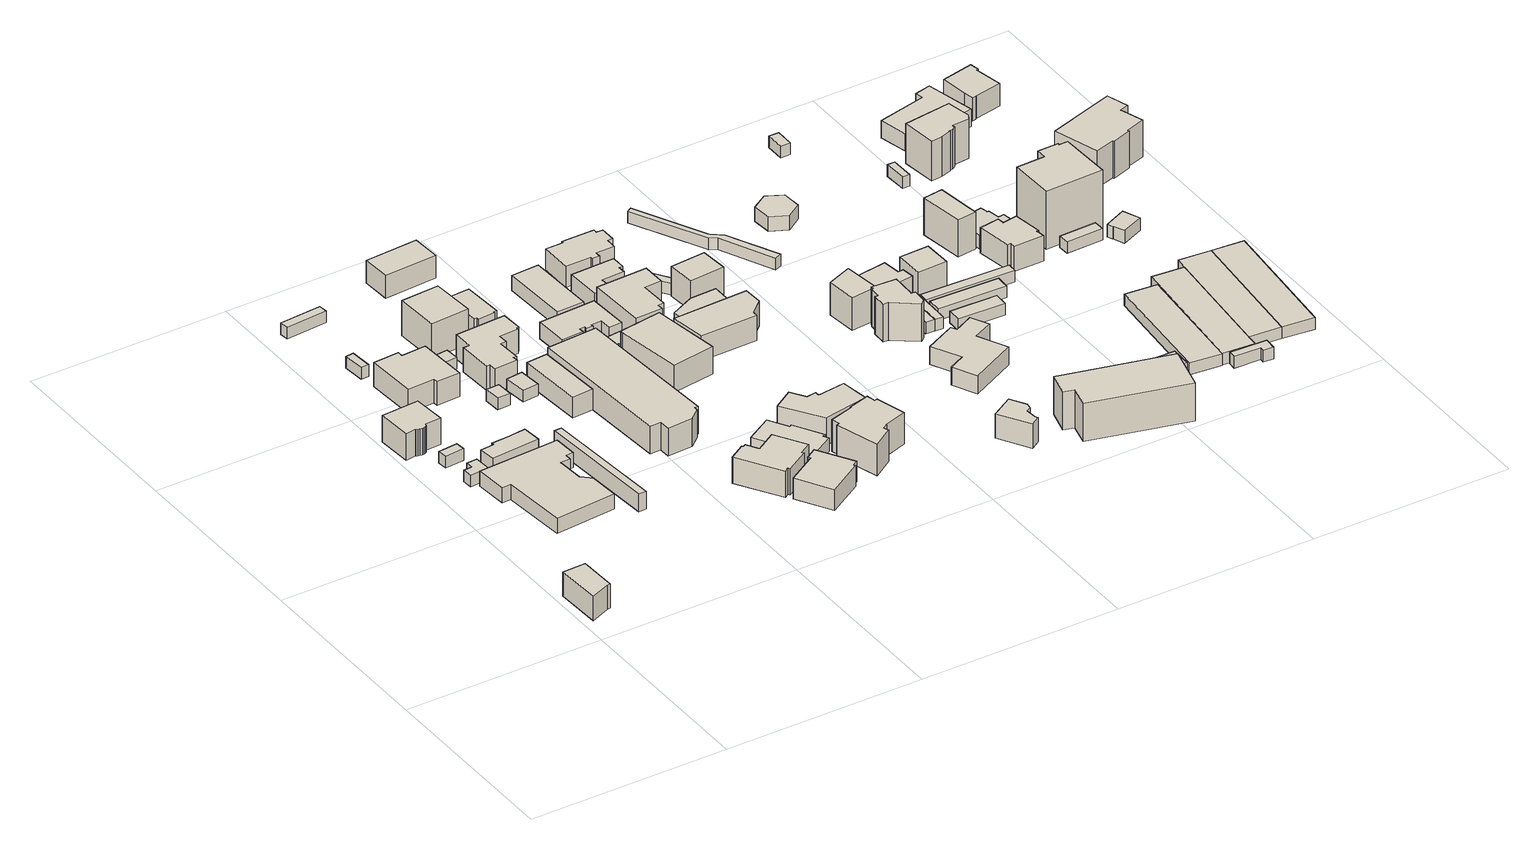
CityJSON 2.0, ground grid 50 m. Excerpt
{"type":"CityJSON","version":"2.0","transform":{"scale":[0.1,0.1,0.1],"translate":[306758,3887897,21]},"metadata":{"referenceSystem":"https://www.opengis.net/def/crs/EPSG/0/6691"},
"CityObjects":{
"building1":{"type":"Building","attributes":{"class":"3001","measuredHeight":2,"BuildingIDAttribute.prefecture":"22","BuildingIDAttribute.city":"22203","BuildingDetailAttribute.surveyYear":2015},"geometry":[{"type":"Solid","lod":"1","boundaries":[[[[0,1,2,3,4]],[[3,5,6,4]],[[2,7,5,3]],[[1,8,7,2]],[[0,9,8,1]],[[4,6,9,0]],[[5,7,8,9,6]]]]}]},
"building2":{"type":"Building","attributes":{"class":"3003","measuredHeight":2,"BuildingIDAttribute.prefecture":"22","BuildingIDAttribute.city":"22203","BuildingDetailAttribute.surveyYear":2015},"geometry":[{"type":"Solid","lod":"1","boundaries":[[[[10,11,12,13,14,15]],[[14,16,17,15]],[[13,18,16,14]],[[12,19,18,13]],[[11,20,19,12]],[[10,21,20,11]],[[15,17,21,10]],[[16,18,19,20,21,17]]]]}]},
"building3":{"type":"Building","attributes":{"class":"3001","measuredHeight":2,"BuildingIDAttribute.prefecture":"22","BuildingIDAttribute.city":"22203","BuildingDetailAttribute.surveyYear":2015},"geometry":[{"type":"Solid","lod":"1","boundaries":[[[[22,23,24,25,26,27,28,29,30,31,32,33,34]],[[33,35,36,34]],[[32,37,35,33]],[[31,38,37,32]],[[30,39,38,31]],[[29,40,39,30]],[[28,41,40,29]],[[27,42,41,28]],[[26,43,42,27]],[[25,44,43,26]],[[24,45,44,25]],[[23,46,45,24]],[[22,47,46,23]],[[34,36,47,22]],[[35,37,38,39,40,41,42,43,44,45,46,47,36]]]]}]},
"building4":{"type":"Building","attributes":{"class":"3003","measuredHeight":2,"BuildingIDAttribute.prefecture":"22","BuildingIDAttribute.city":"22203","BuildingDetailAttribute.surveyYear":2015},"geometry":[{"type":"Solid","lod":"1","boundaries":[[[[48,49,50,51]],[[50,52,53,51]],[[49,54,52,50]],[[48,55,54,49]],[[51,53,55,48]],[[52,54,55,53]]]]}]},
"building5":{"type":"Building","attributes":{"class":"3001","measuredHeight":2,"BuildingIDAttribute.prefecture":"22","BuildingIDAttribute.city":"22203","BuildingDetailAttribute.surveyYear":2015},"geometry":[{"type":"Solid","lod":"1","boundaries":[[[[56,57,58,59,60,61,62,63,64,65,66,67]],[[66,68,69,67]],[[65,70,68,66]],[[64,71,70,65]],[[63,72,71,64]],[[62,73,72,63]],[[61,74,73,62]],[[60,75,74,61]],[[59,76,75,60]],[[58,77,76,59]],[[57,78,77,58]],[[56,79,78,57]],[[67,69,79,56]],[[68,70,71,72,73,74,75,76,77,78,79,69]]]]}]},
"building6":{"type":"Building","attributes":{"class":"3001","measuredHeight":2,"BuildingIDAttribute.prefecture":"22","BuildingIDAttribute.city":"22203","BuildingDetailAttribute.surveyYear":2015},"geometry":[{"type":"Solid","lod":"1","boundaries":[[[[80,81,82,83,84,85,86,87]],[[86,88,89,87]],[[85,90,88,86]],[[84,91,90,85]],[[83,92,91,84]],[[82,93,92,83]],[[81,94,93,82]],[[80,95,94,81]],[[87,89,95,80]],[[88,90,91,92,93,94,95,89]]]]}]},
"building7":{"type":"Building","attributes":{"class":"3003","measuredHeight":2,"BuildingIDAttribute.prefecture":"22","BuildingIDAttribute.city":"22203","BuildingDetailAttribute.surveyYear":2015},"geometry":[{"type":"Solid","lod":"1","boundaries":[[[[96,97,98,99]],[[98,100,101,99]],[[97,102,100,98]],[[96,103,102,97]],[[99,101,103,96]],[[100,102,103,101]]]]}]},
"building8":{"type":"Building","attributes":{"class":"3001","measuredHeight":2,"BuildingIDAttribute.prefecture":"22","BuildingIDAttribute.city":"22203","BuildingDetailAttribute.surveyYear":2015},"geometry":[{"type":"Solid","lod":"1","boundaries":[[[[104,105,106,107,108,109,110,111]],[[110,112,113,111]],[[109,114,112,110]],[[108,115,114,109]],[[107,116,115,108]],[[106,117,116,107]],[[105,118,117,106]],[[104,119,118,105]],[[111,113,119,104]],[[112,114,115,116,117,118,119,113]]]]}]},
"building9":{"type":"Building","attributes":{"class":"3001","measuredHeight":2,"BuildingIDAttribute.prefecture":"22","BuildingIDAttribute.city":"22203","BuildingDetailAttribute.surveyYear":2015},"geometry":[{"type":"Solid","lod":"1","boundaries":[[[[120,121,122,123]],[[122,124,125,123]],[[121,126,124,122]],[[120,127,126,121]],[[123,125,127,120]],[[124,126,127,125]]]]}]},
"building10":{"type":"Building","attributes":{"class":"3003","measuredHeight":2,"BuildingIDAttribute.prefecture":"22","BuildingIDAttribute.city":"22203","BuildingDetailAttribute.surveyYear":2015},"geometry":[{"type":"Solid","lod":"1","boundaries":[[[[128,129,130,131]],[[130,132,133,131]],[[129,134,132,130]],[[128,135,134,129]],[[131,133,135,128]],[[132,134,135,133]]]]}]},
"building11":{"type":"Building","attributes":{"class":"3001","measuredHeight":2,"BuildingIDAttribute.prefecture":"22","BuildingIDAttribute.city":"22203","BuildingDetailAttribute.surveyYear":2015},"geometry":[{"type":"Solid","lod":"1","boundaries":[[[[136,137,138,139]],[[138,140,141,139]],[[137,142,140,138]],[[136,143,142,137]],[[139,141,143,136]],[[140,142,143,141]]]]}]},
"building12":{"type":"Building","attributes":{"class":"3001","measuredHeight":2,"BuildingIDAttribute.prefecture":"22","BuildingIDAttribute.city":"22203","BuildingDetailAttribute.surveyYear":2015},"geometry":[{"type":"Solid","lod":"1","boundaries":[[[[144,145,146,147]],[[146,148,149,147]],[[145,150,148,146]],[[144,151,150,145]],[[147,149,151,144]],[[148,150,151,149]]]]}]},
"building13":{"type":"Building","attributes":{"class":"3001","measuredHeight":2,"BuildingIDAttribute.prefecture":"22","BuildingIDAttribute.city":"22203","BuildingDetailAttribute.surveyYear":2015},"geometry":[{"type":"Solid","lod":"1","boundaries":[[[[152,153,154,155]],[[154,156,157,155]],[[153,158,156,154]],[[152,159,158,153]],[[155,157,159,152]],[[156,158,159,157]]]]}]},
"building14":{"type":"Building","attributes":{"class":"3002","measuredHeight":2,"BuildingIDAttribute.prefecture":"22","BuildingIDAttribute.city":"22203","BuildingDetailAttribute.surveyYear":2015},"geometry":[{"type":"Solid","lod":"1","boundaries":[[[[160,161,162,163]],[[162,164,165,163]],[[161,166,164,162]],[[160,167,166,161]],[[163,165,167,160]],[[164,166,167,165]]]]}]},
"building15":{"type":"Building","attributes":{"class":"3001","measuredHeight":2,"BuildingIDAttribute.prefecture":"22","BuildingIDAttribute.city":"22203","BuildingDetailAttribute.surveyYear":2015},"geometry":[{"type":"Solid","lod":"1","boundaries":[[[[168,169,170,171,172,173,174,175,176,177,178,179,180,181,182,183]],[[182,184,185,183]],[[181,186,184,182]],[[180,187,186,181]],[[179,188,187,180]],[[178,189,188,179]],[[177,190,189,178]],[[176,191,190,177]],[[175,192,191,176]],[[174,193,192,175]],[[173,194,193,174]],[[172,195,194,173]],[[171,196,195,172]],[[170,197,196,171]],[[169,198,197,170]],[[168,199,198,169]],[[183,185,199,168]],[[184,186,187,188,189,190,191,192,193,194,195,196,197,198,199,185]]]]}]},
"building16":{"type":"Building","attributes":{"class":"3001","measuredHeight":2,"BuildingIDAttribute.prefecture":"22","BuildingIDAttribute.city":"22203","BuildingDetailAttribute.surveyYear":2015},"geometry":[{"type":"Solid","lod":"1","boundaries":[[[[200,201,202,203]],[[202,204,205,203]],[[201,206,204,202]],[[200,207,206,201]],[[203,205,207,200]],[[204,206,207,205]]]]}]},
"building17":{"type":"Building","attributes":{"class":"3001","measuredHeight":2,"BuildingIDAttribute.prefecture":"22","BuildingIDAttribute.city":"22203","BuildingDetailAttribute.surveyYear":2015},"geometry":[{"type":"Solid","lod":"1","boundaries":[[[[208,209,210,211,212,213,214,215,216,217,218,219]],[[218,220,221,219]],[[217,222,220,218]],[[216,223,222,217]],[[215,224,223,216]],[[214,225,224,215]],[[213,226,225,214]],[[212,227,226,213]],[[211,228,227,212]],[[210,229,228,211]],[[209,230,229,210]],[[208,231,230,209]],[[219,221,231,208]],[[220,222,223,224,225,226,227,228,229,230,231,221]]]]}]},
"building18":{"type":"Building","attributes":{"class":"3001","measuredHeight":2,"BuildingIDAttribute.prefecture":"22","BuildingIDAttribute.city":"22203","BuildingDetailAttribute.surveyYear":2015},"geometry":[{"type":"Solid","lod":"1","boundaries":[[[[232,233,234,235,236,237,238,239,240]],[[239,241,242,240]],[[238,243,241,239]],[[237,244,243,238]],[[236,245,244,237]],[[235,246,245,236]],[[234,247,246,235]],[[233,248,247,234]],[[232,249,248,233]],[[240,242,249,232]],[[241,243,244,245,246,247,248,249,242]]]]}]},
"building19":{"type":"Building","attributes":{"class":"3001","measuredHeight":2,"BuildingIDAttribute.prefecture":"22","BuildingIDAttribute.city":"22203","BuildingDetailAttribute.surveyYear":2015},"geometry":[{"type":"Solid","lod":"1","boundaries":[[[[250,251,252,253,254,255,256,257,258]],[[257,259,260,258]],[[256,261,259,257]],[[255,262,261,256]],[[254,263,262,255]],[[253,264,263,254]],[[252,265,264,253]],[[251,266,265,252]],[[250,267,266,251]],[[258,260,267,250]],[[259,261,262,263,264,265,266,267,260]]]]}]},
"building20":{"type":"Building","attributes":{"class":"3001","measuredHeight":2,"BuildingIDAttribute.prefecture":"22","BuildingIDAttribute.city":"22203","BuildingDetailAttribute.surveyYear":2015},"geometry":[{"type":"Solid","lod":"1","boundaries":[[[[268,269,270,271,272,273,274,275]],[[274,276,277,275]],[[273,278,276,274]],[[272,279,278,273]],[[271,280,279,272]],[[270,281,280,271]],[[269,282,281,270]],[[268,283,282,269]],[[275,277,283,268]],[[276,278,279,280,281,282,283,277]]]]}]},
"building21":{"type":"Building","attributes":{"class":"3001","measuredHeight":2,"BuildingIDAttribute.prefecture":"22","BuildingIDAttribute.city":"22203","BuildingDetailAttribute.surveyYear":2015},"geometry":[{"type":"Solid","lod":"1","boundaries":[[[[284,285,286,287]],[[286,288,289,287]],[[285,290,288,286]],[[284,291,290,285]],[[287,289,291,284]],[[288,290,291,289]]]]}]},
"building22":{"type":"Building","attributes":{"class":"3001","measuredHeight":2,"BuildingIDAttribute.prefecture":"22","BuildingIDAttribute.city":"22203","BuildingDetailAttribute.surveyYear":2015},"geometry":[{"type":"Solid","lod":"1","boundaries":[[[[292,293,294,295,296,297,298,299]],[[298,300,301,299]],[[297,302,300,298]],[[296,303,302,297]],[[295,304,303,296]],[[294,305,304,295]],[[293,306,305,294]],[[292,307,306,293]],[[299,301,307,292]],[[300,302,303,304,305,306,307,301]]]]}]},
"building23":{"type":"Building","attributes":{"class":"3001","measuredHeight":2,"BuildingIDAttribute.prefecture":"22","BuildingIDAttribute.city":"22203","BuildingDetailAttribute.surveyYear":2015},"geometry":[{"type":"Solid","lod":"1","boundaries":[[[[308,309,310,311,312,313,314,315,316,317,318,319]],[[318,320,321,319]],[[317,322,320,318]],[[316,323,322,317]],[[315,324,323,316]],[[314,325,324,315]],[[313,326,325,314]],[[312,327,326,313]],[[311,328,327,312]],[[310,329,328,311]],[[309,330,329,310]],[[308,331,330,309]],[[319,321,331,308]],[[320,322,323,324,325,326,327,328,329,330,331,321]]]]}]},
"building24":{"type":"Building","attributes":{"class":"3001","measuredHeight":2,"BuildingIDAttribute.prefecture":"22","BuildingIDAttribute.city":"22203","BuildingDetailAttribute.surveyYear":2015},"geometry":[{"type":"Solid","lod":"1","boundaries":[[[[332,333,334,335,336,337]],[[336,338,339,337]],[[335,340,338,336]],[[334,341,340,335]],[[333,342,341,334]],[[332,343,342,333]],[[337,339,343,332]],[[338,340,341,342,343,339]]]]}]},
"building25":{"type":"Building","attributes":{"class":"3001","measuredHeight":2,"BuildingIDAttribute.prefecture":"22","BuildingIDAttribute.city":"22203","BuildingDetailAttribute.surveyYear":2015},"geometry":[{"type":"Solid","lod":"1","boundaries":[[[[344,345,346,347,348]],[[347,349,350,348]],[[346,351,349,347]],[[345,352,351,346]],[[344,353,352,345]],[[348,350,353,344]],[[349,351,352,353,350]]]]}]},
"building26":{"type":"Building","attributes":{"class":"3001","measuredHeight":2,"BuildingIDAttribute.prefecture":"22","BuildingIDAttribute.city":"22203","BuildingDetailAttribute.surveyYear":2015},"geometry":[{"type":"Solid","lod":"1","boundaries":[[[[354,355,356,357]],[[356,358,359,357]],[[355,360,358,356]],[[354,361,360,355]],[[357,359,361,354]],[[358,360,361,359]]]]}]},
"building27":{"type":"Building","attributes":{"class":"3001","measuredHeight":2,"BuildingIDAttribute.prefecture":"22","BuildingIDAttribute.city":"22203","BuildingDetailAttribute.surveyYear":2015},"geometry":[{"type":"Solid","lod":"1","boundaries":[[[[362,363,364,365,366,367,368,369]],[[368,370,371,369]],[[367,372,370,368]],[[366,373,372,367]],[[365,374,373,366]],[[364,375,374,365]],[[363,376,375,364]],[[362,377,376,363]],[[369,371,377,362]],[[370,372,373,374,375,376,377,371]]]]}]},
"building28":{"type":"Building","attributes":{"class":"3001","measuredHeight":2,"BuildingIDAttribute.prefecture":"22","BuildingIDAttribute.city":"22203","BuildingDetailAttribute.surveyYear":2015},"geometry":[{"type":"Solid","lod":"1","boundaries":[[[[378,379,380,381,382,383,384,385,386,387,388,389,390,391]],[[390,392,393,391]],[[389,394,392,390]],[[388,395,394,389]],[[387,396,395,388]],[[386,397,396,387]],[[385,398,397,386]],[[384,399,398,385]],[[383,400,399,384]],[[382,401,400,383]],[[381,402,401,382]],[[380,403,402,381]],[[379,404,403,380]],[[378,405,404,379]],[[391,393,405,378]],[[392,394,395,396,397,398,399,400,401,402,403,404,405,393]]]]}]},
"building29":{"type":"Building","attributes":{"class":"3001","measuredHeight":2,"BuildingIDAttribute.prefecture":"22","BuildingIDAttribute.city":"22203","BuildingDetailAttribute.surveyYear":2015},"geometry":[{"type":"Solid","lod":"1","boundaries":[[[[406,407,408,409,410,411,412,413]],[[412,414,415,413]],[[411,416,414,412]],[[410,417,416,411]],[[409,418,417,410]],[[408,419,418,409]],[[407,420,419,408]],[[406,421,420,407]],[[413,415,421,406]],[[414,416,417,418,419,420,421,415]]]]}]},
"building30":{"type":"Building","attributes":{"class":"3001","measuredHeight":2,"BuildingIDAttribute.prefecture":"22","BuildingIDAttribute.city":"22203","BuildingDetailAttribute.surveyYear":2015},"geometry":[{"type":"Solid","lod":"1","boundaries":[[[[422,423,424,425,426,427,428,429]],[[428,430,431,429]],[[427,432,430,428]],[[426,433,432,427]],[[425,434,433,426]],[[424,435,434,425]],[[423,436,435,424]],[[422,437,436,423]],[[429,431,437,422]],[[430,432,433,434,435,436,437,431]]]]}]},
"building31":{"type":"Building","attributes":{"class":"3001","measuredHeight":2,"BuildingIDAttribute.prefecture":"22","BuildingIDAttribute.city":"22203","BuildingDetailAttribute.surveyYear":2015},"geometry":[{"type":"Solid","lod":"1","boundaries":[[[[438,439,440,441,442,443]],[[442,444,445,443]],[[441,446,444,442]],[[440,447,446,441]],[[439,448,447,440]],[[438,449,448,439]],[[443,445,449,438]],[[444,446,447,448,449,445]]]]}]},
"building32":{"type":"Building","attributes":{"class":"3001","measuredHeight":2,"BuildingIDAttribute.prefecture":"22","BuildingIDAttribute.city":"22203","BuildingDetailAttribute.surveyYear":2015},"geometry":[{"type":"Solid","lod":"1","boundaries":[[[[450,451,452,453,454,455,456,457,458,459,460,461,462,463]],[[462,464,465,463]],[[461,466,464,462]],[[460,467,466,461]],[[459,468,467,460]],[[458,469,468,459]],[[457,470,469,458]],[[456,471,470,457]],[[455,472,471,456]],[[454,473,472,455]],[[453,474,473,454]],[[452,475,474,453]],[[451,476,475,452]],[[450,477,476,451]],[[463,465,477,450]],[[464,466,467,468,469,470,471,472,473,474,475,476,477,465]]]]}]},
"building33":{"type":"Building","attributes":{"class":"3001","measuredHeight":2,"BuildingIDAttribute.prefecture":"22","BuildingIDAttribute.city":"22203","BuildingDetailAttribute.surveyYear":2015},"geometry":[{"type":"Solid","lod":"1","boundaries":[[[[478,479,480,481,482]],[[481,483,484,482]],[[480,485,483,481]],[[479,486,485,480]],[[478,487,486,479]],[[482,484,487,478]],[[483,485,486,487,484]]]]}]},
"building34":{"type":"Building","attributes":{"class":"3001","measuredHeight":2,"BuildingIDAttribute.prefecture":"22","BuildingIDAttribute.city":"22203","BuildingDetailAttribute.surveyYear":2015},"geometry":[{"type":"Solid","lod":"1","boundaries":[[[[488,489,490,491]],[[490,492,493,491]],[[489,494,492,490]],[[488,495,494,489]],[[491,493,495,488]],[[492,494,495,493]]]]}]},
"building35":{"type":"Building","attributes":{"class":"3001","measuredHeight":2,"BuildingIDAttribute.prefecture":"22","BuildingIDAttribute.city":"22203","BuildingDetailAttribute.surveyYear":2015},"geometry":[{"type":"Solid","lod":"1","boundaries":[[[[496,497,498,499]],[[498,500,501,499]],[[497,502,500,498]],[[496,503,502,497]],[[499,501,503,496]],[[500,502,503,501]]]]}]},
"building36":{"type":"Building","attributes":{"name":"沼津警察署大岡交番","class":"3001","measuredHeight":2,"BuildingIDAttribute.prefecture":"22","BuildingIDAttribute.city":"22203","BuildingDetailAttribute.surveyYear":2015},"geometry":[{"type":"Solid","lod":"1","boundaries":[[[[504,505,506,507,508,509,510,511]],[[510,512,513,511]],[[509,514,512,510]],[[508,515,514,509]],[[507,516,515,508]],[[506,517,516,507]],[[505,518,517,506]],[[504,519,518,505]],[[511,513,519,504]],[[512,514,515,516,517,518,519,513]]]]}]},
"building37":{"type":"Building","attributes":{"class":"3002","measuredHeight":2,"BuildingIDAttribute.prefecture":"22","BuildingIDAttribute.city":"22203","BuildingDetailAttribute.surveyYear":2015},"geometry":[{"type":"Solid","lod":"1","boundaries":[[[[520,521,522,523]],[[522,524,525,523]],[[521,526,524,522]],[[520,527,526,521]],[[523,525,527,520]],[[524,526,527,525]]]]}]},
"building38":{"type":"Building","attributes":{"class":"3003","measuredHeight":2,"BuildingIDAttribute.prefecture":"22","BuildingIDAttribute.city":"22203","BuildingDetailAttribute.surveyYear":2015},"geometry":[{"type":"Solid","lod":"1","boundaries":[[[[528,529,530,531,532,533,534,535]],[[534,536,537,535]],[[533,538,536,534]],[[532,539,538,533]],[[531,540,539,532]],[[530,541,540,531]],[[529,542,541,530]],[[528,543,542,529]],[[535,537,543,528]],[[536,538,539,540,541,542,543,537]]]]}]},
"building39":{"type":"Building","attributes":{"class":"3002","measuredHeight":2,"BuildingIDAttribute.prefecture":"22","BuildingIDAttribute.city":"22203","BuildingDetailAttribute.surveyYear":2015},"geometry":[{"type":"Solid","lod":"1","boundaries":[[[[544,545,546,547,548,549,550,551,552,553,554,555]],[[554,556,557,555]],[[553,558,556,554]],[[552,559,558,553]],[[551,560,559,552]],[[550,561,560,551]],[[549,562,561,550]],[[548,563,562,549]],[[547,564,563,548]],[[546,565,564,547]],[[545,566,565,546]],[[544,567,566,545]],[[555,557,567,544]],[[556,558,559,560,561,562,563,564,565,566,567,557]]]]}]},
"building40":{"type":"Building","attributes":{"name":"大岡駅","class":"3001","measuredHeight":2,"BuildingIDAttribute.prefecture":"22","BuildingIDAttribute.city":"22203","BuildingDetailAttribute.surveyYear":2015},"geometry":[{"type":"Solid","lod":"1","boundaries":[[[[568,569,570,571,572,573,574,575,576,577,578]],[[577,579,580,578]],[[576,581,579,577]],[[575,582,581,576]],[[574,583,582,575]],[[573,584,583,574]],[[572,585,584,573]],[[571,586,585,572]],[[570,587,586,571]],[[569,588,587,570]],[[568,589,588,569]],[[578,580,589,568]],[[579,581,582,583,584,585,586,587,588,589,580]]]]}]},
"building41":{"type":"Building","attributes":{"class":"3003","measuredHeight":2,"BuildingIDAttribute.prefecture":"22","BuildingIDAttribute.city":"22203","BuildingDetailAttribute.surveyYear":2015},"geometry":[{"type":"Solid","lod":"1","boundaries":[[[[590,591,592,593]],[[592,594,595,593]],[[591,596,594,592]],[[590,597,596,591]],[[593,595,597,590]],[[594,596,597,595]]]]}]},
"building42":{"type":"Building","attributes":{"class":"3001","measuredHeight":2,"BuildingIDAttribute.prefecture":"22","BuildingIDAttribute.city":"22203","BuildingDetailAttribute.surveyYear":2015},"geometry":[{"type":"Solid","lod":"1","boundaries":[[[[598,599,600,601,602,603]],[[602,604,605,603]],[[601,606,604,602]],[[600,607,606,601]],[[599,608,607,600]],[[598,609,608,599]],[[603,605,609,598]],[[604,606,607,608,609,605]]]]}]},
"building43":{"type":"Building","attributes":{"class":"3002","measuredHeight":2,"BuildingIDAttribute.prefecture":"22","BuildingIDAttribute.city":"22203","BuildingDetailAttribute.surveyYear":2015},"geometry":[{"type":"Solid","lod":"1","boundaries":[[[[610,611,612,613,614,615]],[[614,616,617,615]],[[613,618,616,614]],[[612,619,618,613]],[[611,620,619,612]],[[610,621,620,611]],[[615,617,621,610]],[[616,618,619,620,621,617]]]]}]},
"building44":{"type":"Building","attributes":{"class":"3003","measuredHeight":2,"BuildingIDAttribute.prefecture":"22","BuildingIDAttribute.city":"22203","BuildingDetailAttribute.surveyYear":2015},"geometry":[{"type":"Solid","lod":"1","boundaries":[[[[622,623,624,625]],[[624,626,627,625]],[[623,628,626,624]],[[622,629,628,623]],[[625,627,629,622]],[[626,628,629,627]]]]}]},
"building45":{"type":"Building","attributes":{"class":"3001","measuredHeight":2,"BuildingIDAttribute.prefecture":"22","BuildingIDAttribute.city":"22203","BuildingDetailAttribute.surveyYear":2015},"geometry":[{"type":"Solid","lod":"1","boundaries":[[[[630,631,632,633,634,635]],[[634,636,637,635]],[[633,638,636,634]],[[632,639,638,633]],[[631,640,639,632]],[[630,641,640,631]],[[635,637,641,630]],[[636,638,639,640,641,637]]]]}]},
"building46":{"type":"Building","attributes":{"class":"3003","measuredHeight":2,"BuildingIDAttribute.prefecture":"22","BuildingIDAttribute.city":"22203","BuildingDetailAttribute.surveyYear":2015},"geometry":[{"type":"Solid","lod":"1","boundaries":[[[[642,643,644,645]],[[644,646,647,645]],[[643,648,646,644]],[[642,649,648,643]],[[645,647,649,642]],[[646,648,649,647]]]]}]},
"building47":{"type":"Building","attributes":{"class":"3001","measuredHeight":2,"BuildingIDAttribute.prefecture":"22","BuildingIDAttribute.city":"22203","BuildingDetailAttribute.surveyYear":2015},"geometry":[{"type":"Solid","lod":"1","boundaries":[[[[650,651,652,653]],[[652,654,655,653]],[[651,656,654,652]],[[650,657,656,651]],[[653,655,657,650]],[[654,656,657,655]]]]}]},
"building48":{"type":"Building","attributes":{"class":"3003","measuredHeight":2,"BuildingIDAttribute.prefecture":"22","BuildingIDAttribute.city":"22203","BuildingDetailAttribute.surveyYear":2015},"geometry":[{"type":"Solid","lod":"1","boundaries":[[[[658,659,660,661]],[[660,662,663,661]],[[659,664,662,660]],[[658,665,664,659]],[[661,663,665,658]],[[662,664,665,663]]]]}]},
"building49":{"type":"Building","attributes":{"class":"3003","measuredHeight":2,"BuildingIDAttribute.prefecture":"22","BuildingIDAttribute.city":"22203","BuildingDetailAttribute.surveyYear":2015},"geometry":[{"type":"Solid","lod":"1","boundaries":[[[[666,667,668,669]],[[668,670,671,669]],[[667,672,670,668]],[[666,673,672,667]],[[669,671,673,666]],[[670,672,673,671]]]]}]},
"building50":{"type":"Building","attributes":{"class":"3003","measuredHeight":2,"BuildingIDAttribute.prefecture":"22","BuildingIDAttribute.city":"22203","BuildingDetailAttribute.surveyYear":2015},"geometry":[{"type":"Solid","lod":"1","boundaries":[[[[674,675,676,677]],[[676,678,679,677]],[[675,680,678,676]],[[674,681,680,675]],[[677,679,681,674]],[[678,680,681,679]]]]}]},
"building51":{"type":"Building","attributes":{"class":"3002","measuredHeight":2,"BuildingIDAttribute.prefecture":"22","BuildingIDAttribute.city":"22203","BuildingDetailAttribute.surveyYear":2015},"geometry":[{"type":"Solid","lod":"1","boundaries":[[[[682,683,684,685,686]],[[685,687,688,686]],[[684,689,687,685]],[[683,690,689,684]],[[682,691,690,683]],[[686,688,691,682]],[[687,689,690,691,688]]]]}]},
"building52":{"type":"Building","attributes":{"class":"3001","measuredHeight":2,"BuildingIDAttribute.prefecture":"22","BuildingIDAttribute.city":"22203","BuildingDetailAttribute.surveyYear":2015},"geometry":[{"type":"Solid","lod":"1","boundaries":[[[[692,693,694,695]],[[694,696,697,695]],[[693,698,696,694]],[[692,699,698,693]],[[695,697,699,692]],[[696,698,699,697]]]]}]},
"building53":{"type":"Building","attributes":{"class":"3001","measuredHeight":2,"BuildingIDAttribute.prefecture":"22","BuildingIDAttribute.city":"22203","BuildingDetailAttribute.surveyYear":2015},"geometry":[{"type":"Solid","lod":"1","boundaries":[[[[700,701,702,703,704,705,706,707,708,709]],[[708,710,711,709]],[[707,712,710,708]],[[706,713,712,707]],[[705,714,713,706]],[[704,715,714,705]],[[703,716,715,704]],[[702,717,716,703]],[[701,718,717,702]],[[700,719,718,701]],[[709,711,719,700]],[[710,712,713,714,715,716,717,718,719,711]]]]}]},
"building54":{"type":"Building","attributes":{"class":"3003","measuredHeight":2,"BuildingIDAttribute.prefecture":"22","BuildingIDAttribute.city":"22203","BuildingDetailAttribute.surveyYear":2015},"geometry":[{"type":"Solid","lod":"1","boundaries":[[[[720,721,722,723]],[[722,724,725,723]],[[721,726,724,722]],[[720,727,726,721]],[[723,725,727,720]],[[724,726,727,725]]]]}]},
"building55":{"type":"Building","attributes":{"class":"3001","measuredHeight":2,"BuildingIDAttribute.prefecture":"22","BuildingIDAttribute.city":"22203","BuildingDetailAttribute.surveyYear":2015},"geometry":[{"type":"Solid","lod":"1","boundaries":[[[[728,729,730,731,732,733,734,735,736,737,738,739]],[[738,740,741,739]],[[737,742,740,738]],[[736,743,742,737]],[[735,744,743,736]],[[734,745,744,735]],[[733,746,745,734]],[[732,747,746,733]],[[731,748,747,732]],[[730,749,748,731]],[[729,750,749,730]],[[728,751,750,729]],[[739,741,751,728]],[[740,742,743,744,745,746,747,748,749,750,751,741]]]]}]},
"building56":{"type":"Building","attributes":{"class":"3003","measuredHeight":2,"BuildingIDAttribute.prefecture":"22","BuildingIDAttribute.city":"22203","BuildingDetailAttribute.surveyYear":2015},"geometry":[{"type":"Solid","lod":"1","boundaries":[[[[752,753,754,755,756,757]],[[756,758,759,757]],[[755,760,758,756]],[[754,761,760,755]],[[753,762,761,754]],[[752,763,762,753]],[[757,759,763,752]],[[758,760,761,762,763,759]]]]}]},
"building57":{"type":"Building","attributes":{"class":"3001","measuredHeight":2,"BuildingIDAttribute.prefecture":"22","BuildingIDAttribute.city":"22203","BuildingDetailAttribute.surveyYear":2015},"geometry":[{"type":"Solid","lod":"1","boundaries":[[[[764,765,766,767]],[[766,768,769,767]],[[765,770,768,766]],[[764,771,770,765]],[[767,769,771,764]],[[768,770,771,769]]]]}]},
"building58":{"type":"Building","attributes":{"class":"3003","measuredHeight":2,"BuildingIDAttribute.prefecture":"22","BuildingIDAttribute.city":"22203","BuildingDetailAttribute.surveyYear":2015},"geometry":[{"type":"Solid","lod":"1","boundaries":[[[[772,773,774,775,776]],[[775,777,778,776]],[[774,779,777,775]],[[773,780,779,774]],[[772,781,780,773]],[[776,778,781,772]],[[777,779,780,781,778]]]]}]},
"building59":{"type":"Building","attributes":{"class":"3003","measuredHeight":2,"BuildingIDAttribute.prefecture":"22","BuildingIDAttribute.city":"22203","BuildingDetailAttribute.surveyYear":2015},"geometry":[{"type":"Solid","lod":"1","boundaries":[[[[782,783,784,785]],[[784,786,787,785]],[[783,788,786,784]],[[782,789,788,783]],[[785,787,789,782]],[[786,788,789,787]]]]}]},
"building60":{"type":"Building","attributes":{"class":"3002","measuredHeight":2,"BuildingIDAttribute.prefecture":"22","BuildingIDAttribute.city":"22203","BuildingDetailAttribute.surveyYear":2015},"geometry":[{"type":"Solid","lod":"1","boundaries":[[[[790,791,792,793,794,795,796,797]],[[796,798,799,797]],[[795,800,798,796]],[[794,801,800,795]],[[793,802,801,794]],[[792,803,802,793]],[[791,804,803,792]],[[790,805,804,791]],[[797,799,805,790]],[[798,800,801,802,803,804,805,799]]]]}]},
"building61":{"type":"Building","attributes":{"class":"3001","measuredHeight":2,"BuildingIDAttribute.prefecture":"22","BuildingIDAttribute.city":"22203","BuildingDetailAttribute.surveyYear":2015},"geometry":[{"type":"Solid","lod":"1","boundaries":[[[[806,807,808,809,810,811]],[[810,812,813,811]],[[809,814,812,810]],[[808,815,814,809]],[[807,816,815,808]],[[806,817,816,807]],[[811,813,817,806]],[[812,814,815,816,817,813]]]]}]},
"building62":{"type":"Building","attributes":{"class":"3003","measuredHeight":2,"BuildingIDAttribute.prefecture":"22","BuildingIDAttribute.city":"22203","BuildingDetailAttribute.surveyYear":2015},"geometry":[{"type":"Solid","lod":"1","boundaries":[[[[818,772,776,819,820]],[[819,821,822,820]],[[776,778,821,819]],[[772,781,778,776]],[[818,823,781,772]],[[820,822,823,818]],[[821,778,781,823,822]]]]}]},
"building63":{"type":"Building","attributes":{"class":"3002","measuredHeight":2,"BuildingIDAttribute.prefecture":"22","BuildingIDAttribute.city":"22203","BuildingDetailAttribute.surveyYear":2015},"geometry":[{"type":"Solid","lod":"1","boundaries":[[[[824,825,826,827,828,829,830,831,832,833,834]],[[833,835,836,834]],[[832,837,835,833]],[[831,838,837,832]],[[830,839,838,831]],[[829,840,839,830]],[[828,841,840,829]],[[827,842,841,828]],[[826,843,842,827]],[[825,844,843,826]],[[824,845,844,825]],[[834,836,845,824]],[[835,837,838,839,840,841,842,843,844,845,836]]]]}]},
"building64":{"type":"Building","attributes":{"class":"3003","measuredHeight":2,"BuildingIDAttribute.prefecture":"22","BuildingIDAttribute.city":"22203","BuildingDetailAttribute.surveyYear":2015},"geometry":[{"type":"Solid","lod":"1","boundaries":[[[[846,847,848,849,850,851]],[[850,852,853,851]],[[849,854,852,850]],[[848,855,854,849]],[[847,856,855,848]],[[846,857,856,847]],[[851,853,857,846]],[[852,854,855,856,857,853]]]]}]},
"building65":{"type":"Building","attributes":{"class":"3001","measuredHeight":2,"BuildingIDAttribute.prefecture":"22","BuildingIDAttribute.city":"22203","BuildingDetailAttribute.surveyYear":2015},"geometry":[{"type":"Solid","lod":"1","boundaries":[[[[858,859,860,861,862,863,864,865]],[[864,866,867,865]],[[863,868,866,864]],[[862,869,868,863]],[[861,870,869,862]],[[860,871,870,861]],[[859,872,871,860]],[[858,873,872,859]],[[865,867,873,858]],[[866,868,869,870,871,872,873,867]]]]}]},
"building66":{"type":"Building","attributes":{"class":"3003","measuredHeight":2,"BuildingIDAttribute.prefecture":"22","BuildingIDAttribute.city":"22203","BuildingDetailAttribute.surveyYear":2015},"geometry":[{"type":"Solid","lod":"1","boundaries":[[[[874,818,820,875]],[[820,822,876,875]],[[818,823,822,820]],[[874,877,823,818]],[[875,876,877,874]],[[822,823,877,876]]]]}]},
"building67":{"type":"Building","attributes":{"class":"3001","measuredHeight":2,"BuildingIDAttribute.prefecture":"22","BuildingIDAttribute.city":"22203","BuildingDetailAttribute.surveyYear":2015},"geometry":[{"type":"Solid","lod":"1","boundaries":[[[[878,879,880,881,882,883,884,885,886]],[[885,887,888,886]],[[884,889,887,885]],[[883,890,889,884]],[[882,891,890,883]],[[881,892,891,882]],[[880,893,892,881]],[[879,894,893,880]],[[878,895,894,879]],[[886,888,895,878]],[[887,889,890,891,892,893,894,895,888]]]]}]},
"building68":{"type":"Building","attributes":{"class":"3002","measuredHeight":2,"BuildingIDAttribute.prefecture":"22","BuildingIDAttribute.city":"22203","BuildingDetailAttribute.surveyYear":2015},"geometry":[{"type":"Solid","lod":"1","boundaries":[[[[896,897,898,899,900,901,902,903,904,905]],[[904,906,907,905]],[[903,908,906,904]],[[902,909,908,903]],[[901,910,909,902]],[[900,911,910,901]],[[899,912,911,900]],[[898,913,912,899]],[[897,914,913,898]],[[896,915,914,897]],[[905,907,915,896]],[[906,908,909,910,911,912,913,914,915,907]]]]}]}
},
"vertices":[
[21,186,2],[79,188,2],[82,92,2],[73,91,2],[25,71,2],[73,91,65],[25,71,65],[82,92,65],[79,188,65],[21,186,65],
[125,646,6],[77,642,6],[75,667,6],[96,668,6],[95,686,6],[122,688,6],[95,686,36],[122,688,36],[96,668,36],[75,667,36],[77,642,36],[125,646,36],
[8,888,8],[103,894,8],[109,812,8],[69,809,8],[66,802,8],[62,800,8],[58,799,8],[54,799,8],[48,800,8],[43,801,8],[40,803,8],[39,804,8],[13,800,8],[39,804,77],[13,800,77],[40,803,77],[43,801,77],[48,800,77],[54,799,77],[58,799,77],[62,800,77],[66,802,77],[69,809,77],[109,812,77],[103,894,77],[8,888,77],
[69,729,8],[67,754,8],[116,758,8],[118,734,8],[116,758,38],[118,734,38],[67,754,38],[69,729,38],
[299,644,7],[302,584,7],[283,583,7],[284,567,7],[259,566,7],[263,500,7],[286,479,7],[291,402,7],[136,389,7],[122,553,7],[100,551,7],[94,633,7],[100,551,46],[94,633,46],[122,553,46],[136,389,46],[291,402,46],[286,479,46],[263,500,46],[259,566,46],[284,567,46],[283,583,46],[302,584,46],[299,644,46],
[136,647,8],[133,689,8],[168,692,8],[167,698,8],[214,701,8],[220,702,8],[256,705,8],[260,657,8],[256,705,55],[260,657,55],[220,702,55],[214,701,55],[167,698,55],[168,692,55],[133,689,55],[136,647,55],
[118,1114,10],[98,1113,10],[94,1167,10],[114,1169,10],[94,1167,40],[114,1169,40],[98,1113,40],[118,1114,40],
[105,1074,11],[171,1078,11],[171,1064,11],[233,1068,11],[240,941,11],[181,938,11],[180,950,11],[112,946,11],[180,950,73],[112,946,73],[181,938,73],[240,941,73],[233,1068,73],[171,1064,73],[171,1078,73],[105,1074,73],
[347,363,9],[328,362,9],[306,666,9],[325,667,9],[306,666,55],[325,667,55],[328,362,55],[347,363,55],
[45,1325,13],[43,1348,13],[148,1356,13],[150,1333,13],[148,1356,43],[150,1333,43],[43,1348,43],[45,1325,43],
[313,853,13],[280,852,13],[278,894,13],[311,895,13],[278,894,43],[311,895,43],[280,852,43],[313,853,43],
[247,1030,11],[245,1064,11],[289,1068,11],[292,1033,11],[289,1068,42],[292,1033,42],[245,1064,42],[247,1030,42],
[383,851,13],[343,847,13],[337,904,13],[378,908,13],[337,904,43],[378,908,43],[343,847,43],[383,851,43],
[261,1206,11],[358,1212,11],[365,1102,11],[268,1096,11],[365,1102,102],[268,1096,102],[358,1212,102],[261,1206,102],
[438,1072,12],[441,1018,12],[435,1018,12],[435,1012,12],[387,1010,12],[388,986,12],[373,985,12],[376,926,12],[368,926,12],[369,913,12],[310,911,12],[309,928,12],[301,928,12],[297,1016,12],[313,1016,12],[311,1066,12],[313,1016,75],[311,1066,75],[297,1016,75],[301,928,75],[309,928,75],[310,911,75],[369,913,75],[368,926,75],[376,926,75],[373,985,75],[388,986,75],[387,1010,75],[435,1012,75],[435,1018,75],[441,1018,75],[438,1072,75],
[389,905,12],[442,909,12],[453,743,12],[400,739,12],[453,743,66],[400,739,66],[442,909,66],[389,905,66],
[675,373,10],[721,298,10],[692,280,10],[695,276,10],[637,240,10],[634,245,10],[623,237,10],[556,345,10],[596,370,10],[598,367,10],[605,371,10],[623,341,10],[605,371,78],[623,341,78],[598,367,78],[596,370,78],[556,345,78],[623,237,78],[634,245,78],[637,240,78],[695,276,78],[692,280,78],[721,298,78],[675,373,78],
[444,908,11],[572,916,11],[595,543,11],[586,543,11],[586,533,11],[559,510,11],[495,507,11],[494,535,11],[467,534,11],[494,535,83],[467,534,83],[495,507,83],[559,510,83],[586,533,83],[586,543,83],[595,543,83],[572,916,83],[444,908,83],
[430,1089,12],[422,1089,12],[422,1085,12],[378,1083,12],[378,1089,12],[372,1089,12],[372,1090,12],[366,1189,12],[424,1192,12],[366,1189,81],[424,1192,81],[372,1090,81],[372,1089,81],[378,1089,81],[378,1083,81],[422,1085,81],[422,1089,81],[430,1089,81],
[634,224,10],[708,269,10],[704,275,10],[731,292,10],[784,205,10],[771,196,10],[774,192,10],[685,138,10],[774,192,64],[685,138,64],[771,196,64],[784,205,64],[731,292,64],[704,275,64],[708,269,64],[634,224,64],
[305,1338,17],[301,1410,17],[434,1418,17],[438,1345,17],[434,1418,76],[438,1345,76],[301,1410,76],[305,1338,76],
[655,426,11],[720,465,11],[749,416,11],[755,420,11],[796,350,11],[789,346,11],[796,334,11],[733,296,11],[796,334,47],[733,296,47],[789,346,47],[796,350,47],[755,420,47],[749,416,47],[720,465,47],[655,426,47],
[647,1040,13],[652,937,13],[619,936,13],[618,966,13],[592,965,13],[593,959,13],[575,958,13],[575,965,13],[562,965,13],[563,952,13],[508,949,13],[504,1033,13],[508,949,56],[504,1033,56],[563,952,56],[562,965,56],[575,965,56],[575,958,56],[593,959,56],[592,965,56],[618,966,56],[619,936,56],[652,937,56],[647,1040,56],
[645,879,14],[614,875,14],[612,887,14],[600,885,14],[595,921,14],[639,926,14],[595,921,44],[639,926,44],[600,885,44],[612,887,44],[614,875,44],[645,879,44],
[609,867,15],[608,873,15],[717,889,15],[743,716,15],[634,700,15],[743,716,86],[634,700,86],[717,889,86],[608,873,86],[609,867,86],
[628,1051,14],[559,1049,14],[552,1221,14],[622,1224,14],[552,1221,53],[622,1224,53],[559,1049,53],[628,1051,53],
[907,449,12],[917,377,12],[803,357,12],[739,452,12],[789,484,12],[813,448,12],[837,452,12],[837,440,12],[837,452,83],[837,440,83],[813,448,83],[789,484,83],[739,452,83],[803,357,83],[917,377,83],[907,449,83],
[800,310,11],[807,311,11],[802,332,11],[863,350,11],[862,352,11],[915,367,11],[920,345,11],[927,347,11],[948,271,11],[890,253,11],[890,251,11],[879,246,11],[884,232,11],[833,199,11],[884,232,93],[833,199,93],[879,246,93],[890,251,93],[890,253,93],[948,271,93],[927,347,93],[920,345,93],[915,367,93],[862,352,93],[863,350,93],[802,332,93],[807,311,93],[800,310,93],
[788,1052,16],[789,993,16],[746,992,16],[748,919,16],[733,918,16],[734,903,16],[664,901,16],[659,1048,16],[664,901,82],[659,1048,82],[734,903,82],[733,918,82],[748,919,82],[746,992,82],[789,993,82],[788,1052,82],
[654,1142,16],[764,1145,16],[765,1109,16],[755,1109,16],[756,1090,16],[699,1088,16],[700,1054,16],[657,1053,16],[700,1054,63],[657,1053,63],[699,1088,63],[756,1090,63],[755,1109,63],[765,1109,63],[764,1145,63],[654,1142,63],
[924,864,16],[926,817,16],[892,785,16],[892,772,16],[748,769,16],[735,859,16],[748,769,81],[735,859,81],[892,772,81],[892,785,81],[926,817,81],[924,864,81],
[701,1248,14],[701,1253,14],[783,1253,14],[783,1243,14],[799,1243,14],[799,1203,14],[786,1203,14],[786,1176,14],[739,1176,14],[739,1162,14],[720,1162,14],[720,1168,14],[656,1168,14],[656,1248,14],[656,1168,69],[656,1248,69],[720,1168,69],[720,1162,69],[739,1162,69],[739,1176,69],[786,1176,69],[786,1203,69],[799,1203,69],[799,1243,69],[783,1243,69],[783,1253,69],[701,1253,69],[701,1248,69],
[773,882,16],[771,914,16],[831,942,16],[897,944,16],[897,889,16],[897,944,51],[897,889,51],[831,942,51],[771,914,51],[773,882,51],
[802,1058,17],[819,1070,17],[847,1028,17],[830,1017,17],[847,1028,47],[830,1017,47],[819,1070,47],[802,1058,47],
[922,952,16],[834,946,16],[828,1015,16],[917,1022,16],[828,1015,93],[917,1022,93],[834,946,93],[922,952,93],
[1180,217,12],[1203,178,12],[1201,163,12],[1189,156,12],[1191,130,12],[1195,122,12],[1171,107,12],[1125,184,12],[1171,107,75],[1125,184,75],[1195,122,75],[1191,130,75],[1189,156,75],[1201,163,75],[1203,178,75],[1180,217,75],
[1152,701,15],[1086,694,15],[1078,770,15],[1140,795,15],[1078,770,100],[1140,795,100],[1086,694,100],[1152,701,100],
[1009,1111,16],[992,1123,16],[901,1303,16],[913,1310,16],[1001,1135,16],[1028,1114,16],[1090,986,16],[1072,978,16],[1090,986,46],[1072,978,46],[1028,1114,46],[1001,1135,46],[913,1310,46],[901,1303,46],[992,1123,46],[1009,1111,46],
[1195,629,12],[1205,628,12],[1203,591,12],[1192,582,12],[1133,625,12],[1121,625,12],[1122,660,12],[1131,660,12],[1132,688,12],[1135,688,12],[1135,696,12],[1197,692,12],[1135,696,110],[1197,692,110],[1135,688,110],[1132,688,110],[1131,660,110],[1122,660,110],[1121,625,110],[1133,625,110],[1192,582,110],[1203,591,110],[1205,628,110],[1195,629,110],
[1236,536,12],[1244,522,12],[1292,546,12],[1314,502,12],[1265,478,12],[1283,442,12],[1301,405,12],[1184,347,12],[1155,406,12],[1195,426,12],[1159,498,12],[1195,426,59],[1159,498,59],[1155,406,59],[1184,347,59],[1301,405,59],[1283,442,59],[1265,478,59],[1314,502,59],[1292,546,59],[1244,522,59],[1236,536,59],
[1238,603,11],[1215,603,11],[1216,703,11],[1239,702,11],[1216,703,41],[1239,702,41],[1215,603,41],[1238,603,41],
[1161,703,15],[1151,781,15],[1231,792,15],[1237,747,15],[1250,748,15],[1254,716,15],[1250,748,83],[1254,716,83],[1237,747,83],[1231,792,83],[1151,781,83],[1161,703,83],
[1552,123,12],[1523,7,12],[1277,70,12],[1290,124,12],[1264,131,12],[1280,192,12],[1264,131,111],[1280,192,111],[1290,124,111],[1277,70,111],[1523,7,111],[1552,123,111],
[1259,601,11],[1239,602,11],[1241,701,11],[1261,701,11],[1241,701,41],[1261,701,41],[1239,602,41],[1259,601,41],
[1139,1112,16],[1135,1160,16],[1175,1186,16],[1215,1165,16],[1218,1117,16],[1181,1092,16],[1218,1117,53],[1181,1092,53],[1215,1165,53],[1175,1186,53],[1135,1160,53],[1139,1112,53],
[1402,611,9],[1401,575,9],[1283,579,9],[1284,614,9],[1283,579,39],[1284,614,39],[1401,575,39],[1402,611,39],
[1263,782,15],[1337,784,15],[1339,713,15],[1265,710,15],[1339,713,92],[1265,710,92],[1337,784,92],[1263,782,92],
[1440,663,10],[1438,628,10],[1267,634,10],[1268,669,10],[1267,634,40],[1268,669,40],[1438,628,40],[1440,663,40],
[1486,693,11],[1485,668,11],[1262,675,11],[1263,700,11],[1262,675,41],[1263,700,41],[1485,668,41],[1486,693,41],
[1608,172,9],[1557,172,9],[1558,225,9],[1609,224,9],[1558,225,39],[1609,224,39],[1557,172,39],[1608,172,39],
[1413,919,17],[1454,924,17],[1462,925,17],[1477,813,17],[1429,807,17],[1477,813,113],[1429,807,113],[1462,925,113],[1454,924,113],[1413,919,113],
[1336,1332,19],[1311,1332,19],[1311,1379,19],[1336,1379,19],[1311,1379,49],[1336,1379,49],[1311,1332,49],[1336,1332,49],
[1480,798,14],[1530,806,14],[1532,788,14],[1569,794,14],[1580,722,14],[1575,721,14],[1578,699,14],[1503,698,14],[1502,712,14],[1494,711,14],[1502,712,80],[1494,711,80],[1503,698,80],[1578,699,80],[1575,721,80],[1580,722,80],[1569,794,80],[1532,788,80],[1530,806,80],[1480,798,80],
[1691,161,8],[1611,169,8],[1637,468,8],[1717,461,8],[1637,468,38],[1717,461,38],[1611,169,38],[1691,161,38],
[1472,884,17],[1544,896,17],[1548,877,17],[1552,877,17],[1557,850,17],[1557,847,17],[1572,849,17],[1577,815,17],[1552,812,17],[1551,819,17],[1550,819,17],[1484,808,17],[1550,819,52],[1484,808,52],[1551,819,52],[1552,812,52],[1577,815,52],[1572,849,52],[1557,847,52],[1557,850,52],[1552,877,52],[1548,877,52],[1544,896,52],[1472,884,52],
[1797,150,11],[1795,119,11],[1769,120,11],[1770,131,11],[1704,134,11],[1705,154,11],[1704,134,41],[1705,154,41],[1770,131,41],[1769,120,41],[1795,119,41],[1797,150,41],
[1488,1094,17],[1470,1093,17],[1468,1151,17],[1487,1152,17],[1468,1151,47],[1487,1152,47],[1470,1093,47],[1488,1094,47],
[1773,184,9],[1771,154,9],[1691,161,9],[1721,492,9],[1801,485,9],[1721,492,39],[1801,485,39],[1691,161,39],[1771,154,39],[1773,184,39],
[1726,723,16],[1727,696,16],[1635,694,16],[1634,721,16],[1635,694,46],[1634,721,46],[1727,696,46],[1726,723,46],
[1673,844,17],[1672,870,17],[1725,871,17],[1725,866,17],[1747,867,17],[1751,733,17],[1604,729,17],[1601,842,17],[1604,729,168],[1601,842,168],[1751,733,168],[1747,867,168],[1725,866,168],[1725,871,168],[1672,870,168],[1673,844,168],
[1642,888,19],[1689,889,19],[1689,870,19],[1670,870,19],[1671,844,19],[1643,844,19],[1671,844,49],[1643,844,49],[1670,870,49],[1689,870,49],[1689,889,49],[1642,888,49],
[1853,177,9],[1804,515,9],[1884,508,9],[1804,515,39],[1884,508,39],[1853,177,39],
[1649,1189,16],[1661,1129,16],[1653,1116,16],[1610,1112,16],[1611,1106,16],[1603,1100,16],[1593,1099,16],[1594,1097,16],[1567,1088,16],[1539,1085,16],[1529,1173,16],[1539,1085,119],[1529,1173,119],[1567,1088,119],[1594,1097,119],[1593,1099,119],[1603,1100,119],[1611,1106,119],[1610,1112,119],[1653,1116,119],[1661,1129,119],[1649,1189,119],
[1792,718,22],[1810,676,22],[1755,652,22],[1744,679,22],[1743,680,22],[1737,693,22],[1743,680,55],[1737,693,55],[1744,679,55],[1755,652,55],[1810,676,55],[1792,718,55],
[1657,1308,19],[1653,1327,19],[1694,1337,19],[1722,1213,19],[1667,1201,19],[1660,1234,19],[1551,1209,19],[1535,1280,19],[1551,1209,64],[1535,1280,64],[1660,1234,64],[1667,1201,64],[1722,1213,64],[1694,1337,64],[1653,1327,64],[1657,1308,64],
[1933,169,9],[1964,501,9],[1964,501,39],[1933,169,39],
[1799,1336,22],[1804,1313,22],[1799,1312,22],[1813,1242,22],[1745,1228,22],[1742,1227,22],[1734,1225,22],[1729,1251,22],[1719,1319,22],[1729,1251,81],[1719,1319,81],[1734,1225,81],[1742,1227,81],[1745,1228,81],[1813,1242,81],[1799,1312,81],[1804,1313,81],[1799,1336,81],
[1955,1033,20],[1972,978,20],[1950,971,20],[1969,913,20],[1920,898,20],[1921,893,20],[1872,877,20],[1871,881,20],[1822,866,20],[1786,980,20],[1822,866,116],[1786,980,116],[1871,881,116],[1872,877,116],[1921,893,116],[1920,898,116],[1969,913,116],[1950,971,116],[1972,978,116],[1955,1033,116]
]}
